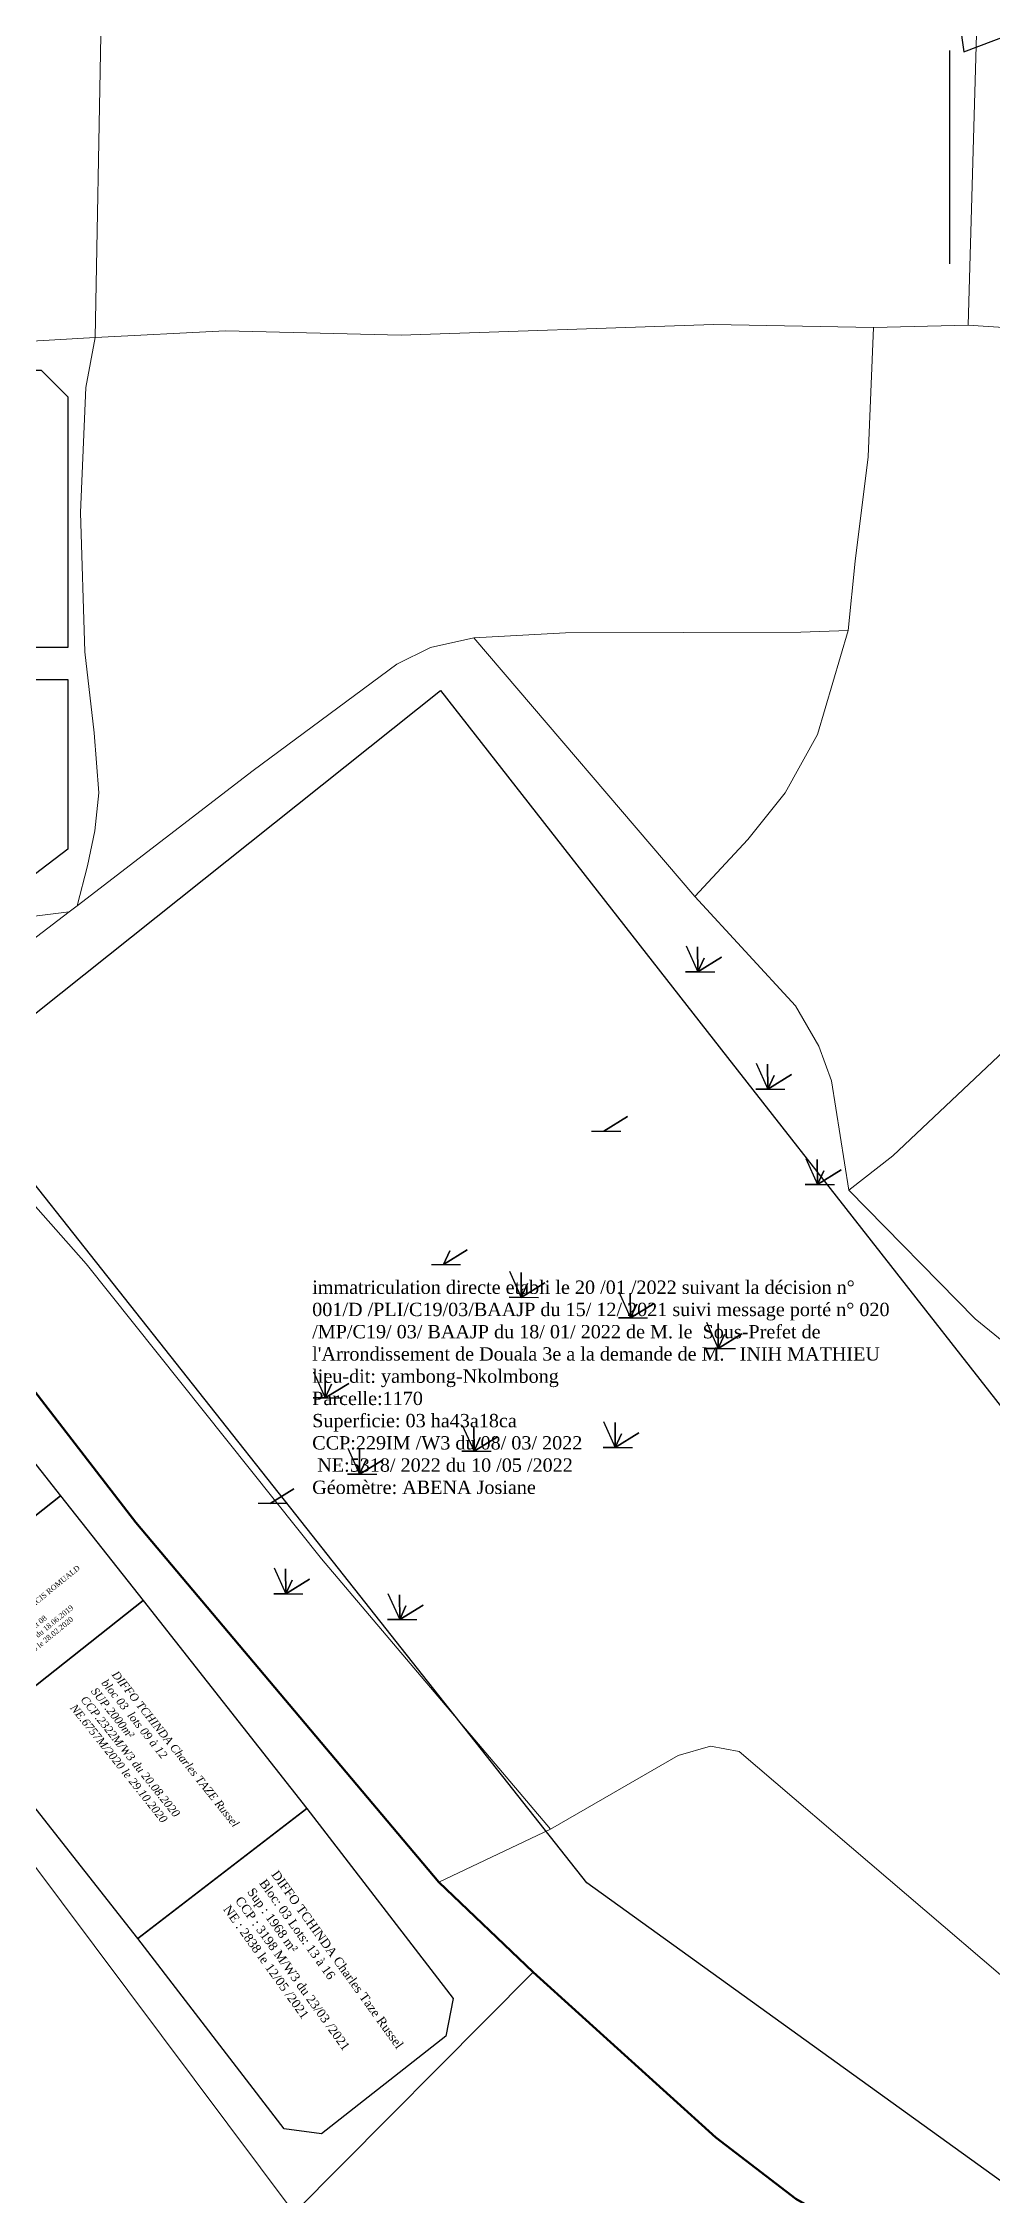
# Model space of a CAD drawing. Header units: millimetres. Extents: x 587399 to 927168, y 438565 to 1444955.
# Drawn here: x 589528.3 to 589706.5, y 444132 to 444535.6 of the extents above; entities that cross this region are included whole.
import ezdxf

# ---------------------------------------------------------------- set-up
doc = ezdxf.new("R2010")
doc.units = ezdxf.units.MM
doc.header["$LTSCALE"] = 2
doc.layers.add('end maj 26 02 2021', color=7, linetype='Continuous')
doc.layers.add('MAJ AVRIL 2021', color=7, linetype='Continuous')
doc.layers.add('Roads_main1', color=10, linetype='Continuous', lineweight=100)
doc.layers.add('Roads_others', color=24, linetype='Continuous', lineweight=9)
doc.styles.get("Standard").update_dxf_attribs({"font": 'arial.ttf'})
doc.styles.add('Times 1.0', font='times.ttf', dxfattribs={"width": 0.99, "height": 1})

msp = doc.modelspace()

# ---------------------------------------------------------------- linework, layer by layer
msp.add_line((589698.325, 444534.221), (589698.325, 444494.221))
at = {"color": 7}
for p, q in [((589648.916, 444366.417), (589651.135, 444361.526)), ((589651.135, 444361.526), (589651.085, 444366.189)), ((589651.085, 444366.189), (589651.135, 444361.526)), ((589651.135, 444361.526), (589655.552, 444364.25)), ((589655.552, 444364.25), (589651.135, 444361.526)), ((589651.135, 444361.526), (589652.3, 444364.104)), ((589652.3, 444364.104), (589651.135, 444361.526)), ((589651.135, 444361.526), (589648.851, 444361.534)), ((589648.851, 444361.534), (589654.339, 444361.53)), ((589662.057, 444344.41), (589664.276, 444339.518)), ((589664.276, 444339.518), (589664.226, 444344.181)), ((589664.226, 444344.181), (589664.276, 444339.518)), ((589664.276, 444339.518), (589661.992, 444339.527)), ((589661.992, 444339.527), (589667.48, 444339.522)), ((589664.276, 444339.518), (589668.693, 444342.242)), ((589668.693, 444342.242), (589664.276, 444339.518)), ((589664.276, 444339.518), (589665.441, 444342.096)), ((589665.441, 444342.096), (589664.276, 444339.518)), ((589631.22, 444331.665), (589636.708, 444331.661)), ((589633.504, 444331.657), (589637.92, 444334.381)), ((589637.92, 444334.381), (589633.504, 444331.657)), ((589671.36, 444326.543), (589673.579, 444321.652)), ((589673.579, 444321.652), (589673.528, 444326.315)), ((589673.528, 444326.315), (589673.579, 444321.652)), ((589673.579, 444321.652), (589677.995, 444324.376)), ((589677.995, 444324.376), (589673.579, 444321.652)), ((589673.579, 444321.652), (589674.744, 444324.23)), ((589674.744, 444324.23), (589673.579, 444321.652)), ((589673.579, 444321.652), (589671.295, 444321.66)), ((589671.295, 444321.66), (589676.783, 444321.656)), ((589603.445, 444306.643), (589607.862, 444309.367)), ((589607.862, 444309.367), (589603.445, 444306.643)), ((589603.445, 444306.643), (589604.611, 444309.221)), ((589604.611, 444309.221), (589603.445, 444306.643)), ((589601.162, 444306.652), (589606.649, 444306.647)), ((589615.805, 444305.378, 40), (589618.024, 444300.486, 40)), ((589618.024, 444300.486, 40), (589617.973, 444305.15, 40)), ((589617.973, 444305.15, 40), (589618.024, 444300.486, 40)), ((589618.024, 444300.486, 40), (589622.44, 444303.21, 40)), ((589622.44, 444303.21, 40), (589618.024, 444300.486, 40)), ((589618.024, 444300.486, 40), (589615.74, 444300.495, 40)), ((589615.74, 444300.495, 40), (589621.228, 444300.491, 40)), ((589618.024, 444300.486, 40), (589619.189, 444303.064, 40)), ((589619.189, 444303.064, 40), (589618.024, 444300.486, 40)), ((589636.295, 444301.53), (589638.513, 444296.638)), ((589638.513, 444296.638), (589638.463, 444301.301)), ((589638.463, 444301.301), (589638.513, 444296.638)), ((589638.513, 444296.638), (589642.93, 444299.362)), ((589642.93, 444299.362), (589638.513, 444296.638)), ((589638.513, 444296.638), (589639.679, 444299.216)), ((589639.679, 444299.216), (589638.513, 444296.638)), ((589638.513, 444296.638), (589636.23, 444296.646)), ((589636.23, 444296.646), (589641.717, 444296.642)), ((589652.755, 444295.812), (589654.973, 444290.921)), ((589654.973, 444290.921), (589654.923, 444295.584)), ((589654.923, 444295.584), (589654.973, 444290.921)), ((589654.973, 444290.921), (589659.39, 444293.645)), ((589659.39, 444293.645), (589654.973, 444290.921)), ((589654.973, 444290.921), (589656.139, 444293.499)), ((589656.139, 444293.499), (589654.973, 444290.921)), ((589654.973, 444290.921), (589652.69, 444290.929)), ((589652.69, 444290.929), (589658.178, 444290.925)), ((589579.043, 444286.521), (589581.261, 444281.629)), ((589581.261, 444281.629), (589581.211, 444286.293)), ((589581.211, 444286.293), (589581.261, 444281.629)), ((589581.261, 444281.629), (589585.678, 444284.353)), ((589585.678, 444284.353), (589581.261, 444281.629)), ((589581.261, 444281.629), (589582.427, 444284.208)), ((589582.427, 444284.208), (589581.261, 444281.629)), ((589581.261, 444281.629), (589578.978, 444281.638)), ((589578.978, 444281.638), (589584.465, 444281.634)), ((589606.953, 444276.516), (589609.172, 444271.624)), ((589609.172, 444271.624), (589609.122, 444276.288)), ((589609.122, 444276.288), (589609.172, 444271.624)), ((589633.433, 444277.231), (589635.651, 444272.339)), ((589635.651, 444272.339), (589635.601, 444277.003)), ((589635.601, 444277.003), (589635.651, 444272.339)), ((589635.651, 444272.339), (589640.068, 444275.063)), ((589640.068, 444275.063), (589635.651, 444272.339)), ((589635.651, 444272.339), (589636.817, 444274.917)), ((589636.817, 444274.917), (589635.651, 444272.339)), ((589585.483, 444272.228), (589587.702, 444267.336)), ((589587.702, 444267.336), (589587.652, 444271.999)), ((589587.652, 444271.999), (589587.702, 444267.336)), ((589609.172, 444271.624), (589606.888, 444271.633)), ((589606.888, 444271.633), (589612.376, 444271.628)), ((589609.172, 444271.624), (589613.589, 444274.348)), ((589613.589, 444274.348), (589609.172, 444271.624)), ((589609.172, 444271.624), (589610.337, 444274.202)), ((589610.337, 444274.202), (589609.172, 444271.624)), ((589635.651, 444272.339), (589633.368, 444272.348)), ((589633.368, 444272.348), (589638.856, 444272.344)), ((589587.702, 444267.336), (589585.418, 444267.345)), ((589585.418, 444267.345), (589590.906, 444267.34)), ((589587.702, 444267.336), (589592.119, 444270.06)), ((589592.119, 444270.06), (589587.702, 444267.336)), ((589587.702, 444267.336), (589588.867, 444269.914)), ((589588.867, 444269.914), (589587.702, 444267.336)), ((589570.943, 444261.875, 38), (589575.359, 444264.599, 38)), ((589575.359, 444264.599, 38), (589570.943, 444261.875, 38)), ((589568.659, 444261.883, 38), (589574.147, 444261.879, 38)), ((589571.655, 444249.797, 34), (589573.873, 444244.905, 34)), ((589573.873, 444244.905, 34), (589573.823, 444249.568, 34)), ((589573.823, 444249.568, 34), (589573.873, 444244.905, 34)), ((589573.873, 444244.905, 34), (589578.29, 444247.629, 34)), ((589578.29, 444247.629, 34), (589573.873, 444244.905, 34)), ((589573.873, 444244.905, 34), (589575.039, 444247.483, 34)), ((589575.039, 444247.483, 34), (589573.873, 444244.905, 34)), ((589573.873, 444244.905, 34), (589571.59, 444244.913, 34)), ((589571.59, 444244.913, 34), (589577.077, 444244.909, 34)), ((589592.998, 444244.981), (589595.217, 444240.089)), ((589595.217, 444240.089), (589595.166, 444244.753)), ((589595.166, 444244.753), (589595.217, 444240.089)), ((589595.217, 444240.089), (589599.633, 444242.813)), ((589599.633, 444242.813), (589595.217, 444240.089)), ((589595.217, 444240.089), (589596.382, 444242.668)), ((589596.382, 444242.668), (589595.217, 444240.089)), ((589595.217, 444240.089), (589592.933, 444240.098)), ((589592.933, 444240.098), (589598.421, 444240.094))]:
    msp.add_line(p, q, dxfattribs=at)
at = {"color": 232, "lineweight": 30, "flags": 128}
msp.add_lwpolyline([(589619, 444839), (589665, 444789), (589701, 444534), (591315, 445141), (591436, 445058), (592078, 443543), (591745, 440674), (591661, 440379)], dxfattribs=at)
msp.add_lwpolyline([(589619, 444839), (589665, 444789), (589701, 444534), (591315, 445141), (591436, 445058), (592078, 443543), (591745, 440674), (591661, 440379)], dxfattribs=at)
msp.add_lwpolyline([(589619, 444839), (589665, 444789), (589701, 444534), (591315, 445141), (591436, 445058), (592078, 443543), (591745, 440674), (591661, 440379)], dxfattribs=at)
at = {"flags": 128}
msp.add_lwpolyline([(589508.97, 444474.33), (589527.97, 444474.33), (589532.97, 444469.33), (589532.97, 444422.33), (589507.97, 444422.33), (589507.97, 444416.33), (589532.97, 444416.33), (589532.97, 444384.506), (589519.21, 444374.05), (589473.92, 444431.73), (589462.83, 444430.49), (589460.08, 444451.36), (589453.304, 444457.211)], close=True, dxfattribs=at)
at = {"color": 5, "flags": 128}
for points in [[(589602.839, 444414.27), (589656.729, 444345.479), (589710.619, 444276.689), (589778.442, 444230.53), (589749.287, 444121.027), (589724.249, 444123.133), (589630.319, 444190.739), (589575.749, 444259.769), (589521.179, 444328.799), (589522.689, 444350.369)], [(589516.071, 444282.904), (589531.574, 444263.292), (589514.08, 444249.463), (589498.749, 444269.17)]]:
    msp.add_lwpolyline(points, close=True, dxfattribs=at)
at = {"color": 5, "lineweight": -3, "flags": 128}
msp.add_lwpolyline([(589602.839, 444414.27), (589656.729, 444345.479)], dxfattribs=at)
at = {"layer": 'end maj 26 02 2021', "color": 150, "lineweight": -3, "flags": 128}
for points in [[(589531.574, 444263.292), (589547.077, 444243.68), (589515.698, 444218.874), (589500.194, 444238.486)], [(589531.574, 444263.292), (589547.077, 444243.68), (589515.698, 444218.874), (589500.194, 444238.486)], [(589547.077, 444243.68), (589577.811, 444204.667), (589546.112, 444180.279), (589515.698, 444218.874)], [(589547.077, 444243.68), (589577.811, 444204.667), (589546.112, 444180.279), (589515.698, 444218.874)]]:
    msp.add_lwpolyline(points, close=True, dxfattribs=at)
at = {"layer": 'MAJ AVRIL 2021', "flags": 128}
msp.add_lwpolyline([(589577.811, 444204.667), (589605.245, 444169.02), (589603.853, 444162.008), (589580.551, 444143.709), (589573.546, 444144.622), (589546.112, 444180.279)], close=True, dxfattribs=at)
msp.add_lwpolyline([(589577.811, 444204.667), (589605.245, 444169.02), (589603.853, 444162.008), (589580.551, 444143.709), (589573.546, 444144.622), (589546.112, 444180.279)], close=True, dxfattribs=at)
at = {"layer": 'Roads_main1'}
msp.add_lwpolyline([(589145.18, 444594.325), (589180.911, 444598.207), (589201.749, 444597.774), (589224.82, 444594.956), (589255.961, 444582.749), (589285.898, 444563.698), (589402.146, 444444.765), (589435.374, 444409.743), (589454.312, 444388.029), (589459.672, 444379.301), (589493.228, 444326.249), (589545.705, 444258.271), (589602.555, 444190.872), (589620.268, 444173.998), (589654.502, 444143.023), (589669.545, 444131.497), (589713.342, 444106.402)], dxfattribs=at)
at = {"layer": 'Roads_others'}
for p, q in [((589533.225, 444372.785), (589500.279, 444347.548)), ((589602.555, 444190.872), (589623.527, 444200.797))]:
    msp.add_line(p, q, dxfattribs=at)
for points in [[(589701.813, 444482.768), (589703.531, 444541.636), (589701.685, 444601.672), (589703.435, 444639.238), (589703.564, 444665.271), (589703.649, 444725.608), (589704.346, 444773.077), (589704.189, 444785.348), (589704.076, 444843.617), (589703.96, 444905.445), (589703.845, 444964.599), (589703.708, 445036.177), (589703.12, 445114.411)], [(589538.092, 444480.429), (589539.169, 444537.03), (589537.618, 444601.211), (589538.726, 444681.37), (589541.012, 444783.418), (589541.1, 444840.802), (589541.193, 444904.101), (589540.035, 444963.254), (589541.26, 445026.841)], [(589402.146, 444444.765), (589427.057, 444457.314), (589451.993, 444466.105), (589477.008, 444473.669), (589505.656, 444478.551), (589538.092, 444480.429), (589562.514, 444481.702), (589595.497, 444480.894), (589654.088, 444482.843), (589684.107, 444482.309), (589701.813, 444482.768), (589737.707, 444480.35), (589804.681, 444480.294), (589863.563, 444480.684), (589930.494, 444480.331), (589993.082, 444481.686), (590041.549, 444483.846), (590056.635, 444484.446), (590084.575, 444486.475), (590120.862, 444490.004)], [(589679.301, 444425.516), (589680.631, 444438.529), (589683.076, 444458.054), (589684.107, 444482.309)], [(589534.689, 444373.914), (589536.647, 444381.378), (589538.05, 444387.957), (589538.754, 444395.054), (589537.921, 444406.34), (589536.163, 444421.494), (589535.316, 444447.627), (589536.336, 444471.075), (589538.092, 444480.429)], [(589737.707, 444480.35), (589741.893, 444445.697), (589741.922, 444405.171), (589741.791, 444391.121), (589740.014, 444381.357), (589734.961, 444371.591), (589687.735, 444327.016), (589679.427, 444320.574)], [(589609.108, 444424.12), (589626.303, 444425.088), (589670.442, 444425.209), (589679.301, 444425.516)], [(589679.301, 444425.516), (589673.592, 444405.988), (589667.497, 444395.038), (589660.512, 444386.309), (589650.542, 444375.642)], [(589533.225, 444372.785), (589534.689, 444373.914), (589567.747, 444399.228), (589594.67, 444419.22), (589600.995, 444422.332), (589609.108, 444424.12)], [(589679.427, 444320.574), (589676.187, 444341.066), (589673.805, 444347.575), (589669.468, 444355.11), (589650.542, 444375.642), (589609.108, 444424.12)], [(589454.312, 444388.029), (589472.334, 444373.034), (589500.279, 444347.548), (589536.421, 444306.77), (589580.548, 444251.496), (589623.527, 444200.797)], [(589472.334, 444373.034), (589492.517, 444371.462), (589504.719, 444370.7), (589518.34, 444371.046), (589526.232, 444371.905), (589533.225, 444372.785)], [(589905.347, 444292.188), (589881.42, 444261.853), (589873.687, 444257.114), (589864.464, 444254.441), (589831.406, 444252.042), (589797.313, 444253.49), (589781.386, 444249.041), (589774.249, 444248.139), (589770.674, 444248.577), (589732.383, 444272.649), (589703.174, 444296.432), (589679.427, 444320.574)], [(589448.771, 444299.376), (589485.712, 444248.296), (589512.99, 444212.24), (589575.451, 444128.894)], [(589623.527, 444200.797), (589647.426, 444214.595), (589653.53, 444216.37), (589658.893, 444215.347), (589714.769, 444167.635)], [(589620.268, 444173.998), (589575.451, 444128.894), (589538.866, 444101.211), (589529.05, 444092.468), (589508.036, 444069.033)]]:
    msp.add_lwpolyline(points, dxfattribs=at)

# ---------------------------------------------------------------- texts
at = {"insert": (589578.806, 444303.64), "char_height": 2.5, "attachment_point": 1}
msp.add_mtext_dynamic_manual_height_columns("{\\fTimes New Roman|b0|i0|c186|p18;\\C7;immatriculation directe etabli le 20 /01 /2022 \\C1;suivant la décision n\\fTimes New Roman|b0|i0|c0|p18;°\\fTimes New Roman|b0|i0|c186|p18; 001/D /PLI/C19/03/BAAJP du 15/ 12/ 2021 \\fTimes New Roman|b0|i0|c0|p18;suivi \\fTimes New Roman|b0|i0|c186|p18;message porté n\\fTimes New Roman|b0|i0|c0|p18;°\\fTimes New Roman|b0|i0|c186|p18; 020 /MP/C19/ 03/ BAAJP du 18/ 01/ 2022\\fTimes New Roman|b0|i0|c0|p18; de \\fTimes New Roman|b0|i0|c186|p18;M\\fTimes New Roman|b0|i0|c0|p18;.\\fTimes New Roman|b0|i0|c186|p18; le  Sous-Prefet de l'Arrondissement de Douala 3e\\fTimes New Roman|b0|i0|c0|p18; a la demande de M.\\fTimes New Roman|b0|i0|c186|p18;\\C256;   INIH MATHIEU\\P\\fTimes New Roman|b0|i0|c0|p18;\\C0;lieu-dit: yambong-Nkolmbong\\P\\fTimes New Roman|b0|i0|c186|p18;Parcelle:1170\\PSuperficie: 03 ha43a18ca\\C1;\\P\\C0;CCP:229IM /W3 du 08/ 03/ 2022\\P NE:5318/ 2022 du 10 /05 /2022\\P\\C1;G\\fTimes New Roman|b0|i0|c0|p18;é\\fTimes New Roman|b0|i0|c186|p18;om\\fTimes New Roman|b0|i0|c0|p18;è\\fTimes New Roman|b0|i0|c186|p18;tre: ABENA Josiane}", width=108.09362, gutter_width=1, heights=[0], dxfattribs=at)
at = {"layer": 'end maj 26 02 2021', "color": 150, "linetype": 'ByBlock', "lineweight": -3, "ltscale": 0.0014, "attachment_point": 1, "style": 'Times 1.0'}
for s, insert, char_height, width, rotation in [('{\\fTimes New Roman|b0|i0|c186|p18;\\C256;TCHAMTCHEU FRACIS ROMUALD\\PSUP. 1000 m²\\PBloc 03, Lots 07 et 08\\PCCP 592M/W5 du 18.06.2019\\PNE \\fTimes New Roman|b0|i0|c0|p18;1075/ 020 le 28.02.2020}', (589515.976, 444235.043), 1, 36.11165, 39.2755), ('{\\fTimes New Roman|b0|i0|c186|p18;\\C256;TCHAMTCHEU FRACIS ROMUALD\\PSUP. 1000 m²\\PBloc 03, Lots 07 et 08\\PCCP 592M/W5 du 18.06.2019\\PNE \\fTimes New Roman|b0|i0|c0|p18;1075/ 020 le 28.02.2020}', (589515.976, 444235.043), 1, 36.11165, 39.2755), ('{\\fTimes New Roman|b0|i1|c0|p18;\\C7;DIFFO TCHINDA Charles TAZE Russel\\Pbloc 03  lots 09 à 12\\PSUP.2000m²\\PCCP.2322M/W3 du 20.08.2020\\PNE.6757M/2020 le 29.10.2020}', (589542.307, 444230.66), 1.5, 35.13166, 308.58453), ('{\\fTimes New Roman|b0|i1|c0|p18;\\C7;DIFFO TCHINDA Charles TAZE Russel\\Pbloc 03  lots 09 à 12\\PSUP.2000m²\\PCCP.2322M/W3 du 20.08.2020\\PNE.6757M/2020 le 29.10.2020}', (589542.307, 444230.66), 1.5, 35.13166, 308.58453)]:
    msp.add_mtext(s, dxfattribs=dict(at, insert=insert, char_height=char_height, width=width, rotation=rotation))
at = {"layer": 'MAJ AVRIL 2021', "insert": (589572.408, 444193.263), "char_height": 1.66867, "attachment_point": 1, "rotation": 305.74126}
msp.add_mtext('\\A1;{\\fGeorgia|b0|i0|c0|p18;DIFFO TCHINDA Charles Taze Russel\\PBloc: 03 Lots: 13 à 16 \\PSup : 1968 m²\\PCCP : 3198 M/W3 du 23/03 /2021\\PNE : 2838 le 12/05 /2021}', dxfattribs=at)
msp.add_mtext('\\A1;{\\fGeorgia|b0|i0|c0|p18;DIFFO TCHINDA Charles Taze Russel\\PBloc: 03 Lots: 13 à 16 \\PSup : 1968 m²\\PCCP : 3198 M/W3 du 23/03 /2021\\PNE : 2838 le 12/05 /2021}', dxfattribs=at)

doc.saveas('drawing.dxf')
